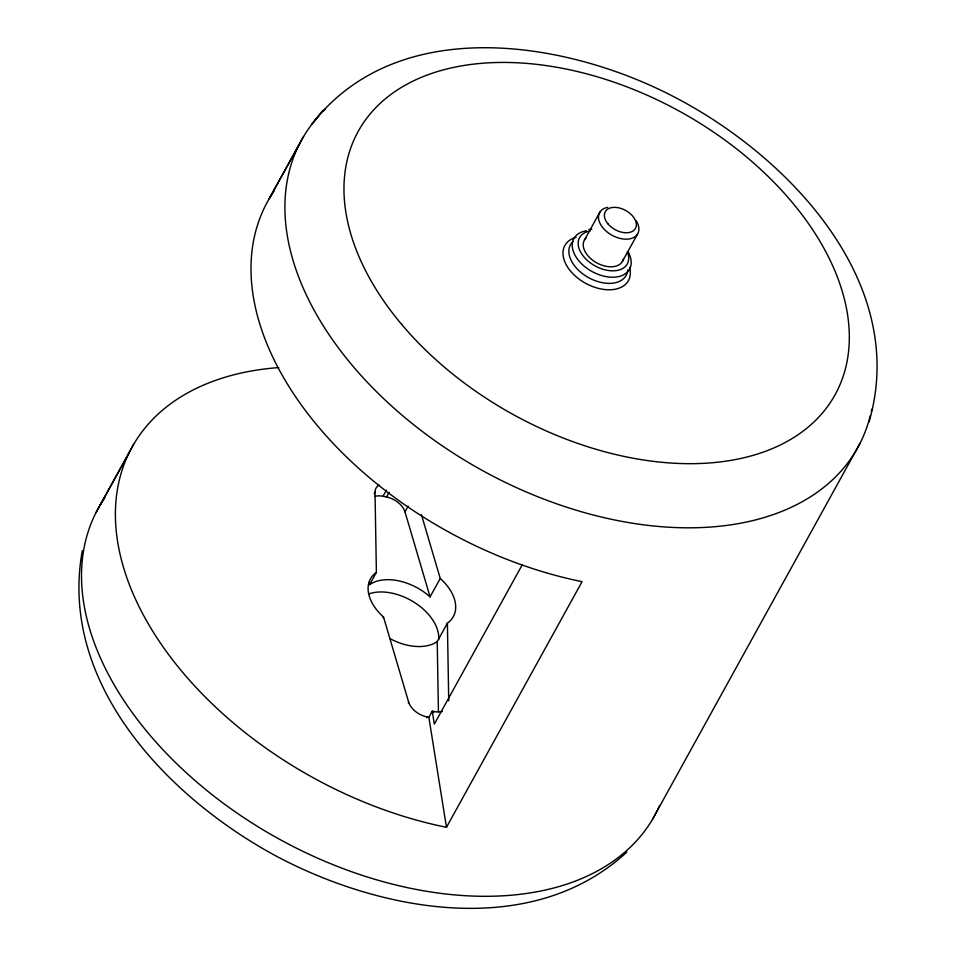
<?xml version="1.0" encoding="UTF-8"?>
<svg xmlns="http://www.w3.org/2000/svg" width="956" height="956" viewBox="0 0 956 956"><rect width="100%" height="100%" fill="white"/><g stroke="black" fill="none" stroke-linecap="round" stroke-linejoin="round"><path stroke-width="1.43" d="M82.312 550.584C58.113 683.719 168.292 798.081 276.858 856.445C381.193 911.773 531.632 940.023 626.861 852.095M869.064 421.883C909.06 284.541 791.604 159.521 679.142 99.555C569.872 40.558 398.533 12.213 311.991 124.029M100.165 505.043L133.661 444.325M303.566 136.553L269.245 198.657L299.371 144.165M374.166 493.69L375.015 492.161A18.164 11.532 28.9 0 1 379.174 485.05M374.716 496.391A18.164 11.532 28.9 0 1 383.009 496.284L386.403 490.141M383.009 496.284L386.523 496.989L389.068 492.388M369.578 582.156L369.614 584.666A45.398 28.823 28.9 0 1 430.069 596.879L404.986 511.866L408.164 506.106M369.614 584.666L376.389 572.381L375.015 492.161M584.463 240.028L599.866 212.148M383.129 617.839L383.547 617.074A45.398 28.823 28.9 0 1 376.389 572.381M430.069 596.879L440.238 578.452L421.429 514.687M622.392 261.49L637.497 234.101M438.434 711.754L437.227 641.56L447.396 623.133A45.398 28.823 28.9 0 0 440.238 578.452M408.224 702.851L408.642 702.086L383.547 617.074M426.687 717.717L427.105 716.952L428.862 717.311L446.476 827.31A317.786 201.764 28.9 0 1 127.937 580.77A317.786 201.764 28.9 0 1 278.758 367.582M428.862 717.311L432.243 711.168L434 711.515A18.164 11.532 28.9 0 0 442.293 711.419M433.367 712.674L434 711.515M522.119 565.044L434.323 724.11L432.243 711.168M446.476 827.31L582.073 581.654A317.786 201.764 28.9 0 1 273.966 191.224M652.434 819.447L860.018 443.345M95.982 512.655L128.869 453.275M313.472 122.213L322.877 110.346M588.848 229.464L591.836 229.249M447.396 623.133L448.734 700.856M636.17 220.776A21.785 13.838 28.9 0 1 629.084 238.964A21.785 13.838 28.9 0 1 601.515 225.975A21.785 13.838 28.9 0 1 607.717 207.38M870.33 415.49A317.786 201.764 28.9 0 1 484.788 471.81A317.786 201.764 28.9 0 1 319.173 115.509M323.044 111.434A317.786 201.764 28.9 0 1 325.458 109.056M871.705 409.299A317.786 201.764 28.9 0 1 871.298 411.283M369.434 593.7A45.398 28.823 28.9 0 1 415.49 603.14A45.398 28.823 28.9 0 1 438.685 639.588M427.105 716.952A18.164 11.532 28.9 0 1 408.642 702.086M437.227 641.56A45.398 28.823 28.9 0 1 389.69 638.453M386.523 496.989A18.164 11.532 28.9 0 1 404.986 511.866M659.64 805.478A317.786 201.764 28.9 0 1 277.873 838.364A317.786 201.764 28.9 0 1 104.873 497.718M623.396 258.933A21.797 13.838 28.9 0 1 596.365 262.661A21.797 13.838 28.9 0 1 586.279 237.829M627.937 251.559A31.775 20.172 28.9 0 1 615.891 277.061A31.775 20.172 28.9 0 1 576.229 257.272A31.775 20.172 28.9 0 1 586.303 230.778M627.327 251.727A27.234 17.292 28.9 0 1 613.358 270.823A27.234 17.292 28.9 0 1 580.985 252.743A27.234 17.292 28.9 0 1 590.199 230.994M627.769 269.915A31.775 20.172 28.9 0 1 589.733 278.256A31.775 20.172 28.9 0 1 572.943 241.486M629.562 267.405A36.316 23.064 28.9 0 1 608.53 289.788A36.316 23.064 28.9 0 1 567.171 266.437A36.316 23.064 28.9 0 1 576.229 237.279M607.861 223.74A17.256 10.958 28.9 0 0 635.274 228.747A17.256 10.958 28.9 0 0 617.994 207.679A17.256 10.958 28.9 0 0 607.861 223.74M401.651 324.395A272.388 172.94 28.9 0 0 833.333 397.792A272.388 172.94 28.9 0 0 554.958 66.956A272.388 172.94 28.9 0 0 401.651 324.395"/></g></svg>
